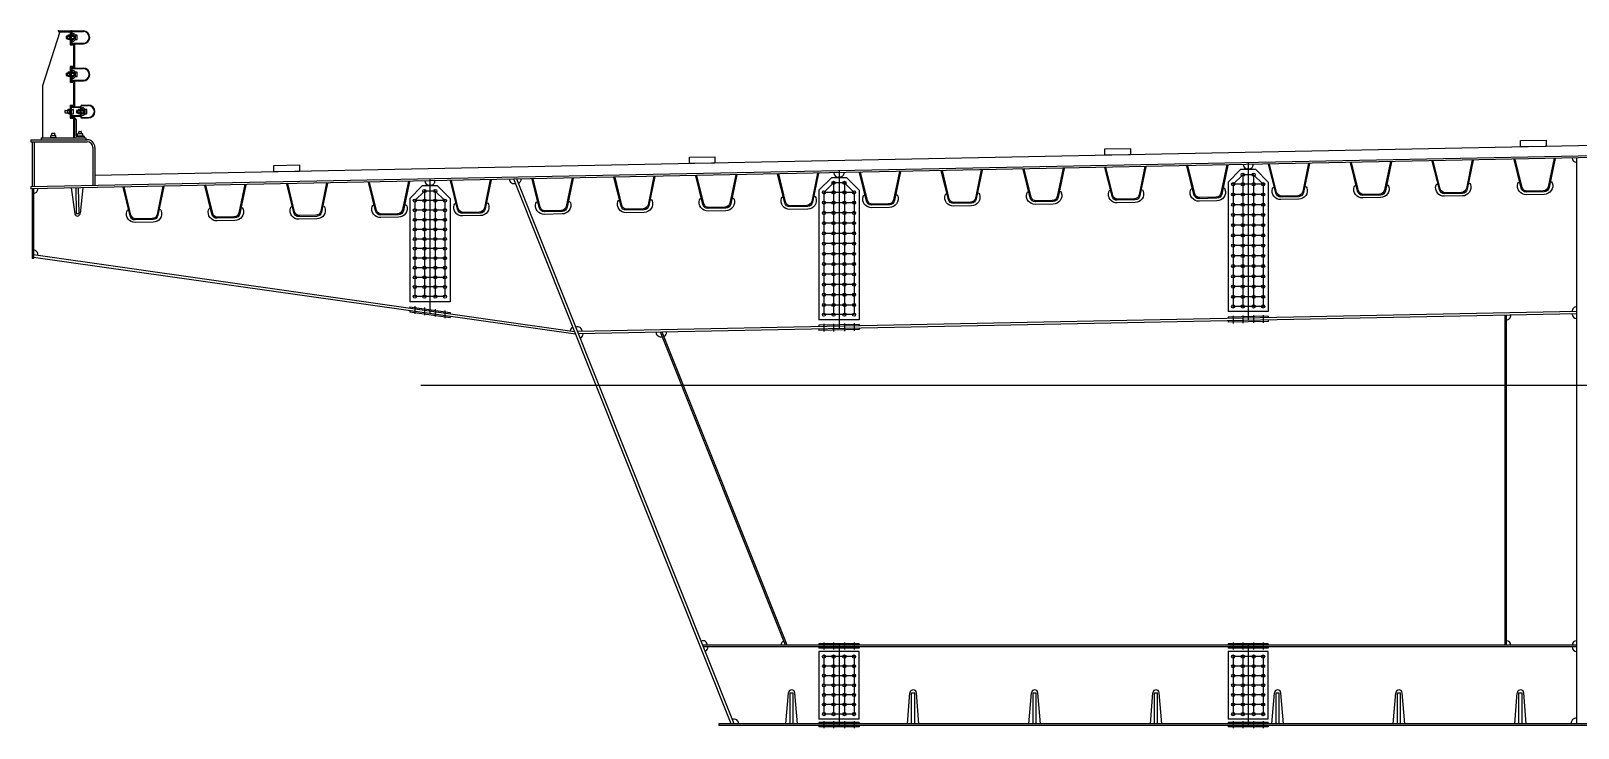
# Model space of a CAD drawing. Header units: metres. Extents: x 185094 to 267743, y 19941 to 53123.
# Drawn here: x 187171 to 199271, y 20305 to 25755 of the extents above; entities that cross this region are included whole.
import ezdxf

# ---------------------------------------------------------------- set-up
doc = ezdxf.new("R2010")
doc.units = ezdxf.units.M
doc.header["$LTSCALE"] = 500
for name, color, linetype in [('CS-LEAL', 1, 'Continuous'), ('CS-LIN3', 2, 'Continuous'), ('CS-STEL-MAJR', 3, 'Continuous'), ('DRAW', 2, 'Continuous'), ('STEEL', 4, 'Continuous')]:
    doc.layers.add(name, color=color, linetype=linetype)

# ---------------------------------------------------------------- blocks, each defined once
blk = doc.blocks.new('U-RIB')
at = {"layer": 'DRAW', "color": 3}
for p, q in [((-152, 0), (-160, -2)), ((-152, 0), (-102, -221)), ((102, -221), (152, 0)), ((152, 0), (160, -2)), ((-160, -2), (-109, -227)), ((109, -227), (160, -2)), ((-70, -260), (70, -260)), ((-70, -280), (70, -280)), ((-63, -252), (63, -252))]:
    blk.add_line(p, q, dxfattribs=at)
for centre, radius, start, end in [((-70, -212), 68, 162.5368, 270), ((-116, -198), 20, 100.4697, 161.2317), ((-69, -220), 40, 190.0739, 269.5546), ((-63, -212), 40, 192.8619, 269.5255), ((63, -212), 40, 270.4745, 347.1381), ((70, -212), 68, 270, 17.4632), ((69, -220), 40, 270.4454, 349.9261), ((116, -198), 20, 18.7683, 79.5303)]:
    blk.add_arc(centre, radius, start, end, dxfattribs=at)
blk = doc.blocks.new('RIB-200X20P')
at = {"layer": 'CS-STEL-MAJR'}
for p, q in [((-45, 0), (-20, -202)), ((-10, 0), (-10, -200)), ((10, 0), (10, -200)), ((45, 0), (20, -202)), ((-10, -200), (10, -200))]:
    blk.add_line(p, q, dxfattribs=at)
blk.add_arc((0, -200), 20, 187.0816, 352.9184, dxfattribs=at)
blk = doc.blocks.new('부_방호울타리0.85')
at = {"layer": 'CS-LIN3'}
for p, q in [((135, 850), (135, 842)), ((135, 850), (235, 850)), ((235, 850), (235, 750)), ((242, 850), (330, 850)), ((145, 842), (10, 422)), ((135, 842), (227, 842)), ((196, 807), (196, 793)), ((198, 809), (267, 809)), ((198, 791), (267, 791)), ((209, 786), (209, 814)), ((224, 817), (212, 817)), ((224, 783), (212, 783)), ((224, 822), (227, 822)), ((224, 783), (224, 817)), ((224, 778), (227, 778)), ((227, 842), (227, 742)), ((227, 742), (252, 742)), ((235, 843), (235, 818)), ((235, 782), (235, 757)), ((235, 750), (260, 750)), ((239, 843), (239, 818)), ((239, 830), (249, 830)), ((239, 818), (249, 818)), ((239, 782), (249, 782)), ((239, 782), (239, 757)), ((239, 770), (249, 770)), ((242, 846), (330, 846)), ((242, 815), (250, 815)), ((242, 811), (250, 811)), ((242, 789), (250, 789)), ((242, 785), (250, 785)), ((242, 754), (330, 754)), ((242, 750), (330, 750)), ((250, 815), (250, 811)), ((250, 789), (250, 785)), ((252, 742), (252, 573)), ((255, 812), (255, 788)), ((260, 750), (260, 565)), ((267, 812), (267, 788)), ((196, 517), (196, 503)), ((198, 519), (267, 519)), ((198, 501), (267, 501)), ((209, 496), (209, 524)), ((224, 527), (212, 527)), ((224, 493), (212, 493)), ((224, 532), (227, 532)), ((224, 493), (224, 527)), ((224, 488), (227, 488)), ((227, 573), (227, 447)), ((252, 573), (227, 573)), ((235, 565), (235, 455)), ((260, 565), (235, 565)), ((235, 553), (235, 528)), ((235, 492), (235, 467)), ((239, 553), (239, 528)), ((239, 540), (249, 540)), ((239, 528), (249, 528)), ((239, 492), (249, 492)), ((239, 492), (239, 467)), ((242, 560), (330, 560)), ((242, 556), (330, 556)), ((242, 525), (250, 525)), ((242, 521), (250, 521)), ((242, 499), (250, 499)), ((242, 495), (250, 495)), ((250, 525), (250, 521)), ((250, 499), (250, 495)), ((255, 522), (255, 498)), ((267, 522), (267, 498)), ((10, 422), (10, 14)), ((252, 447), (227, 447)), ((260, 455), (235, 455)), ((239, 480), (249, 480)), ((242, 464), (330, 464)), ((242, 460), (330, 460)), ((252, 447), (252, 270)), ((260, 455), (260, 262)), ((227, 270), (227, 169)), ((227, 270), (252, 270)), ((235, 262), (235, 177)), ((235, 262), (260, 262)), ((310, 177), (310, 263)), ((314, 238), (314, 263)), ((314, 250), (324, 250)), ((317, 270), (370, 270)), ((317, 266), (370, 266)), ((186, 227), (186, 213)), ((188, 229), (238, 229)), ((188, 211), (238, 211)), ((209, 206), (209, 234)), ((224, 237), (212, 237)), ((224, 203), (212, 203)), ((224, 242), (227, 242)), ((224, 203), (224, 237)), ((224, 198), (227, 198)), ((227, 169), (252, 169)), ((235, 177), (260, 177)), ((238, 237), (250, 237)), ((238, 203), (238, 237)), ((238, 208), (238, 232)), ((238, 203), (250, 203)), ((252, 169), (252, 14)), ((253, 206), (253, 234)), ((260, 177), (260, 14)), ((260, 164), (266, 164)), ((274, 156), (274, 28)), ((276, 227), (276, 213)), ((278, 229), (342, 229)), ((278, 211), (342, 211)), ((289, 206), (289, 234)), ((304, 237), (292, 237)), ((304, 203), (292, 203)), ((304, 242), (307, 242)), ((304, 203), (304, 237)), ((304, 198), (307, 198)), ((314, 238), (324, 238)), ((314, 177), (314, 202)), ((314, 202), (324, 202)), ((314, 190), (324, 190)), ((317, 235), (327, 235)), ((317, 231), (327, 231)), ((317, 209), (327, 209)), ((317, 205), (327, 205)), ((317, 174), (370, 174)), ((317, 170), (370, 170)), ((327, 231), (327, 235)), ((327, 205), (327, 209)), ((330, 208), (330, 232)), ((342, 208), (342, 232)), ((0, 14), (350, 14)), ((0, 14), (0, 0)), ((0, 0), (350, 0)), ((64, 14), (122, 14)), ((70, 17), (120, 17)), ((70, 14), (70, 17)), ((75, 17), (75, 30)), ((78, 33), (112, 33)), ((84, 33), (84, 48)), ((87, 51), (103, 51)), ((106, 33), (106, 48)), ((115, 17), (115, 30)), ((120, 14), (120, 17)), ((274, 28), (332, 28)), ((280, 31), (330, 31)), ((280, 28), (280, 31)), ((285, 31), (285, 44)), ((288, 47), (322, 47)), ((294, 47), (294, 62)), ((297, 65), (313, 65)), ((316, 47), (316, 62)), ((325, 31), (325, 44)), ((330, 28), (330, 31)), ((340, 14), (340, 20)), ((350, 14), (350, 0))]:
    blk.add_line(p, q, dxfattribs=at)
for points in [[(224, 822), (224, 778)], [(224, 532), (224, 488)], [(224, 242), (224, 198)], [(304, 242), (304, 198)]]:
    blk.add_lwpolyline(points, dxfattribs=at)
for points in [[(267, 783), (279, 783, 0.414214), (282, 786), (282, 814, 0.414214), (279, 817), (267, 817)], [(267, 493), (279, 493, 0.414214), (282, 496), (282, 524, 0.414214), (279, 527), (267, 527)], [(235, 189), (235, 251, -0.414214), (241, 257), (304, 257, -0.414214), (310, 251), (310, 189, -0.414214), (304, 182), (241, 182, -0.414214)], [(238, 189), (238, 251, -0.414214), (241, 254), (304, 254, -0.414214), (307, 251), (307, 189, -0.414214), (304, 186), (241, 186, -0.414214)], [(342, 203), (354, 203, 0.414214), (357, 206), (357, 234, 0.414214), (354, 237), (342, 237)]]:
    blk.add_lwpolyline(points, format="xyb", close=True, dxfattribs=at)
for centre, radius, start, end in [((242, 843), 7, 90, 180), ((330, 800), 50, 270, 90), ((198, 807), 2, 90, 180), ((198, 793), 2, 180, 270), ((212, 814), 3, 90, 180), ((212, 786), 3, 180, 270), ((242, 818), 7, 180, 270), ((242, 782), 7, 90, 180), ((242, 757), 7, 180, 270), ((242, 843), 3, 90, 180), ((242, 818), 3, 180, 270), ((242, 782), 3, 90, 180), ((242, 757), 3, 180, 270), ((249, 812), 18, 0, 90), ((249, 812), 6, 0, 90), ((249, 788), 6, 270, 0), ((249, 788), 18, 270, 0), ((330, 800), 46, 270, 90), ((198, 517), 2, 90, 180), ((198, 503), 2, 180, 270), ((212, 524), 3, 90, 180), ((212, 496), 3, 180, 270), ((242, 553), 7, 90, 180), ((242, 528), 7, 180, 270), ((242, 492), 7, 90, 180), ((242, 553), 3, 90, 180), ((242, 528), 3, 180, 270), ((242, 492), 3, 90, 180), ((249, 522), 18, 0, 90), ((249, 522), 6, 0, 90), ((249, 498), 6, 270, 0), ((249, 498), 18, 270, 0), ((330, 510), 50, 270, 90), ((330, 510), 46, 270, 90), ((242, 467), 7, 180, 270), ((242, 467), 3, 180, 270), ((317, 263), 7, 90, 180), ((317, 263), 3, 90, 180), ((324, 232), 18, 0, 90), ((370, 220), 50, 270, 90), ((370, 220), 46, 270, 90), ((188, 227), 2, 90, 180), ((188, 213), 2, 180, 270), ((212, 234), 3, 90, 180), ((212, 206), 3, 180, 270), ((250, 234), 3, 0, 90), ((250, 206), 3, 270, 0), ((266, 156), 8, 0, 90), ((278, 227), 2, 90, 180), ((278, 213), 2, 180, 270), ((292, 234), 3, 90, 180), ((292, 206), 3, 180, 270), ((317, 238), 7, 180, 270), ((317, 202), 7, 90, 180), ((317, 177), 7, 180, 270), ((317, 238), 3, 180, 270), ((317, 202), 3, 90, 180), ((317, 177), 3, 180, 270), ((324, 232), 6, 0, 90), ((324, 208), 6, 270, 0), ((324, 208), 18, 270, 0), ((78, 30), 3, 90, 180), ((87, 48), 3, 90, 180), ((103, 48), 3, 0, 90), ((112, 30), 3, 0, 90), ((288, 44), 3, 90, 180), ((297, 62), 3, 90, 180), ((313, 62), 3, 0, 90), ((322, 44), 3, 0, 90), ((332, 20), 8, 0, 90)]:
    blk.add_arc(centre, radius, start, end, dxfattribs=at)
for p in [(135, 850), (235, 850), (235, 850), (235, 560), (235, 560)]:
    blk.add_point(p, dxfattribs=at)
blk = doc.blocks.new('RIB-240X24P')
at = {"layer": 'CS-STEL-MAJR'}
for p, q in [((-45, 0), (-25, 242)), ((45, 0), (25, 242)), ((-12, 0), (-12, 240)), ((-12, 240), (12, 240)), ((12, 0), (12, 240))]:
    blk.add_line(p, q, dxfattribs=at)
blk.add_arc((0, 240), 25, 4.7433, 175.2567, dxfattribs=at)

msp = doc.modelspace()

# ---------------------------------------------------------------- linework, layer by layer
at = {"color": 3}
for p, q in [((187654.5357, 24844.8859), (187654.5357, 24544.5678)), ((187670.5357, 24844.8859), (187670.5357, 24544.8878))]:
    msp.add_line(p, q, dxfattribs=at)
for radius in [60, 44]:
    msp.add_arc((187610.5357, 24844.8878), radius, 0.00000006, 90.00000001, dxfattribs=at)
at = {"layer": 'CS-LEAL'}
msp.add_lwpolyline([(190220.6593, 22985.2878), (212120.4121, 22985.2878), (211745.4121, 23060.2878), (211745.4121, 22985.2878)], dxfattribs=at)
at = {"layer": 'CS-LIN3'}
msp.add_line((199670.5357, 24864.8878), (187670.5357, 24624.8878), dxfattribs=at)
at = {"layer": 'CS-LIN3', "ltscale": 0.05}
for p, q in [((196690.5357, 24725.2878), (196690.5357, 23491.2838)), ((190290.5357, 24597.2878), (190290.5357, 23547.3194)), ((193430.5357, 24607.2878), (193333.0357, 24509.7878)), ((193550.5357, 24607.2878), (193430.5357, 24607.2878)), ((193495.5357, 24612.3878), (193485.5357, 24612.1878)), ((193490.5357, 24661.2878), (193490.5357, 23427.2838)), ((193550.5357, 24607.2878), (193648.0357, 24509.7878)), ((196630.5357, 24671.2878), (196533.0357, 24573.7878)), ((196533.0357, 24573.7878), (196533.0357, 23561.2878)), ((196750.5357, 24671.2878), (196630.5357, 24671.2878)), ((196695.5357, 24676.3878), (196685.5357, 24676.1878)), ((196750.5357, 24671.2878), (196848.0357, 24573.7878)), ((196848.0357, 24573.7878), (196848.0357, 23561.2878)), ((190230.5357, 24543.2878), (190133.0357, 24445.7878)), ((190133.0357, 24445.7878), (190133.0357, 23638.2878)), ((190350.5357, 24543.2878), (190230.5357, 24543.2878)), ((190295.5357, 24548.3878), (190285.5357, 24548.1878)), ((190350.5357, 24543.2878), (190448.0357, 24445.7878)), ((190448.0357, 24445.7878), (190448.0357, 23638.2878)), ((193333.0357, 24509.7878), (193333.0357, 23497.2878)), ((193648.0357, 24509.7878), (193648.0357, 23497.2878)), ((190448.0357, 23638.2878), (190133.0357, 23638.2878)), ((190133.0357, 23598.7147), (190448.0357, 23554.0555)), ((190133.0357, 23598.7147), (190133.0357, 23588.7147)), ((190133.0357, 23569.6015), (190133.0357, 23559.6015)), ((190133.0357, 23559.6015), (190448.0357, 23515.0373)), ((190448.0357, 23554.0555), (190448.0357, 23544.0555)), ((190448.0357, 23525.0373), (190448.0357, 23515.0373)), ((193648.0357, 23497.2878), (193333.0357, 23497.2878)), ((196848.0357, 23561.2878), (196533.0357, 23561.2878)), ((196848.0357, 23524.4378), (196533.0357, 23518.1378)), ((196533.0357, 23518.1378), (196533.0357, 23508.1378)), ((196533.0357, 23488.1338), (196533.0357, 23478.1338)), ((196848.0357, 23484.4338), (196533.0357, 23478.1338)), ((196848.0357, 23524.4378), (196848.0357, 23514.4378)), ((196848.0357, 23494.4338), (196848.0357, 23484.4338)), ((193648.0357, 23460.4378), (193333.0357, 23454.1378)), ((193333.0357, 23454.1378), (193333.0357, 23444.1378)), ((193333.0357, 23424.1338), (193333.0357, 23414.1338)), ((193648.0357, 23420.4338), (193333.0357, 23414.1338)), ((193648.0357, 23460.4378), (193648.0357, 23450.4378)), ((193648.0357, 23430.4338), (193648.0357, 23420.4338)), ((193648.0357, 20962.8878), (193333.0357, 20962.8878)), ((193333.0357, 20962.8878), (193333.0357, 20952.8878)), ((193333.0357, 20938.8878), (193333.0357, 20928.8878)), ((193490.5357, 20952.8878), (193490.5357, 20324.8878)), ((193648.0357, 20962.8878), (193648.0357, 20952.8878)), ((193648.0357, 20938.8878), (193648.0357, 20928.8878)), ((196848.0357, 20962.8878), (196533.0357, 20962.8878)), ((196533.0357, 20962.8878), (196533.0357, 20952.8878)), ((196533.0357, 20938.8878), (196533.0357, 20928.8878)), ((196690.5357, 20952.8878), (196690.5357, 20324.8878)), ((196848.0357, 20962.8878), (196848.0357, 20952.8878)), ((196848.0357, 20938.8878), (196848.0357, 20928.8878)), ((193648.0357, 20928.8878), (193333.0357, 20928.8878)), ((193648.0357, 20903.8878), (193333.0357, 20903.8878)), ((193333.0357, 20903.8878), (193333.0357, 20373.8878)), ((193648.0357, 20373.8878), (193648.0357, 20903.8878)), ((196848.0357, 20928.8878), (196533.0357, 20928.8878)), ((196848.0357, 20903.8878), (196533.0357, 20903.8878)), ((196533.0357, 20903.8878), (196533.0357, 20373.8878)), ((196848.0357, 20373.8878), (196848.0357, 20903.8878)), ((193648.0357, 20373.8878), (193333.0357, 20373.8878)), ((193648.0357, 20348.8878), (193333.0357, 20348.8878)), ((193333.0357, 20348.8878), (193333.0357, 20338.8878)), ((193648.0357, 20348.8878), (193648.0357, 20338.8878)), ((196848.0357, 20373.8878), (196533.0357, 20373.8878)), ((196848.0357, 20348.8878), (196533.0357, 20348.8878)), ((196533.0357, 20348.8878), (196533.0357, 20338.8878)), ((196848.0357, 20348.8878), (196848.0357, 20338.8878)), ((193333.0357, 20324.8878), (193333.0357, 20314.8878)), ((193648.0357, 20314.8878), (193333.0357, 20314.8878)), ((193648.0357, 20324.8878), (193648.0357, 20314.8878)), ((196533.0357, 20324.8878), (196533.0357, 20314.8878)), ((196848.0357, 20314.8878), (196533.0357, 20314.8878)), ((196848.0357, 20324.8878), (196848.0357, 20314.8878))]:
    msp.add_line(p, q, dxfattribs=at)
at = {"layer": 'CS-LIN3', "color": 8}
for p, q in [((193448.0357, 24567.2878), (193373.0357, 24492.2878)), ((193448.0357, 24567.2878), (193448.0357, 23537.2878)), ((193533.0357, 24567.2878), (193448.0357, 24567.2878)), ((193533.0357, 24567.2878), (193533.0357, 23537.2878)), ((193533.0357, 24567.2878), (193608.0357, 24492.2878)), ((196648.0357, 24631.2878), (196573.0357, 24556.2878)), ((196648.0357, 24631.2878), (196648.0357, 23601.2878)), ((196733.0357, 24631.2878), (196648.0357, 24631.2878)), ((196733.0357, 24631.2878), (196733.0357, 23601.2878)), ((196733.0357, 24631.2878), (196808.0357, 24556.2878)), ((190248.0357, 24503.2878), (190173.0357, 24428.2878)), ((190248.0357, 24503.2878), (190248.0357, 23678.2878)), ((190333.0357, 24503.2878), (190248.0357, 24503.2878)), ((190333.0357, 24503.2878), (190333.0357, 23678.2878)), ((190333.0357, 24503.2878), (190408.0357, 24428.2878)), ((193608.0357, 24492.2878), (193373.0357, 24492.2878)), ((193373.0357, 24492.2878), (193373.0357, 23537.2878)), ((193608.0357, 24492.2878), (193608.0357, 23537.2878)), ((196808.0357, 24556.2878), (196573.0357, 24556.2878)), ((196573.0357, 24556.2878), (196573.0357, 23601.2878)), ((196808.0357, 24476.2878), (196573.0357, 24476.2878)), ((196808.0357, 24556.2878), (196808.0357, 23601.2878)), ((190173.0357, 24428.2878), (190173.0357, 23678.2878)), ((190408.0357, 24428.2878), (190173.0357, 24428.2878)), ((190408.0357, 24353.2878), (190173.0357, 24353.2878)), ((190408.0357, 24428.2878), (190408.0357, 23678.2878)), ((193608.0357, 24412.2878), (193373.0357, 24412.2878)), ((193608.0357, 24332.2878), (193373.0357, 24332.2878)), ((196808.0357, 24396.2878), (196573.0357, 24396.2878)), ((190408.0357, 24278.2878), (190173.0357, 24278.2878)), ((190408.0357, 24203.2878), (190173.0357, 24203.2878)), ((193608.0357, 24252.2878), (193373.0357, 24252.2878)), ((196808.0357, 24316.2878), (196573.0357, 24316.2878)), ((196808.0357, 24236.2878), (196573.0357, 24236.2878)), ((190408.0357, 24128.2878), (190173.0357, 24128.2878)), ((193608.0357, 24172.2878), (193373.0357, 24172.2878)), ((193608.0357, 24092.2878), (193373.0357, 24092.2878)), ((196808.0357, 24156.2878), (196573.0357, 24156.2878)), ((190133.0357, 24040.1378), (190133.0357, 24030.1378)), ((190133.0357, 24012.1378), (190133.0357, 24002.1378)), ((190408.0357, 24053.2878), (190173.0357, 24053.2878)), ((190408.0357, 23978.2878), (190173.0357, 23978.2878)), ((190448.0357, 24046.4378), (190448.0357, 24036.4378)), ((190448.0357, 24018.4378), (190448.0357, 24008.4378)), ((193608.0357, 24012.2878), (193373.0357, 24012.2878)), ((196808.0357, 24076.2878), (196573.0357, 24076.2878)), ((196808.0357, 23996.2878), (196573.0357, 23996.2878)), ((190408.0357, 23903.2878), (190173.0357, 23903.2878)), ((193608.0357, 23932.2878), (193373.0357, 23932.2878)), ((193608.0357, 23852.2878), (193373.0357, 23852.2878)), ((196808.0357, 23916.2878), (196573.0357, 23916.2878)), ((190408.0357, 23828.2878), (190173.0357, 23828.2878)), ((190408.0357, 23753.2878), (190173.0357, 23753.2878)), ((193608.0357, 23772.2878), (193373.0357, 23772.2878)), ((196808.0357, 23836.2878), (196573.0357, 23836.2878)), ((196808.0357, 23756.2878), (196573.0357, 23756.2878)), ((190408.0357, 23678.2878), (190173.0357, 23678.2878)), ((190173.0357, 23603.0437), (190173.0357, 23543.9426)), ((193608.0357, 23692.2878), (193373.0357, 23692.2878)), ((193608.0357, 23612.2878), (193373.0357, 23612.2878)), ((196808.0357, 23676.2878), (196573.0357, 23676.2878)), ((196808.0357, 23601.2878), (196573.0357, 23601.2878)), ((190248.0357, 23592.4105), (190248.0357, 23533.332)), ((190333.0357, 23580.3597), (190333.0357, 23521.3068)), ((190408.0357, 23569.7265), (190408.0357, 23510.6962)), ((193608.0357, 23537.2878), (193373.0357, 23537.2878)), ((196573.0357, 23528.6513), (196573.0357, 23468.8946)), ((196648.0357, 23530.1513), (196648.0357, 23470.3946)), ((196733.0357, 23531.8513), (196733.0357, 23472.0946)), ((196808.0357, 23533.3513), (196808.0357, 23473.5946)), ((193373.0357, 23464.6513), (193373.0357, 23404.8946)), ((193448.0357, 23466.1513), (193448.0357, 23406.3946)), ((193533.0357, 23467.8513), (193533.0357, 23408.0946)), ((193608.0357, 23469.3513), (193608.0357, 23409.5946)), ((193373.0357, 20972.8878), (193373.0357, 20918.8878)), ((193448.0357, 20972.8878), (193448.0357, 20918.8878)), ((193533.0357, 20972.8878), (193533.0357, 20918.8878)), ((193608.0357, 20972.8878), (193608.0357, 20918.8878)), ((196573.0357, 20972.8878), (196573.0357, 20918.8878)), ((196648.0357, 20972.8878), (196648.0357, 20918.8878)), ((196733.0357, 20972.8878), (196733.0357, 20918.8878)), ((196808.0357, 20972.8878), (196808.0357, 20918.8878)), ((193373.0357, 20863.8878), (193373.0357, 20413.8878)), ((193448.0357, 20863.8878), (193448.0357, 20413.8878)), ((193533.0357, 20863.8878), (193533.0357, 20413.8878)), ((193608.0357, 20863.8878), (193608.0357, 20413.8878)), ((196573.0357, 20863.8878), (196573.0357, 20413.8878)), ((196648.0357, 20863.8878), (196648.0357, 20413.8878)), ((196733.0357, 20863.8878), (196733.0357, 20413.8878)), ((196808.0357, 20863.8878), (196808.0357, 20413.8878)), ((193373.0357, 20358.8878), (193373.0357, 20304.8878)), ((193448.0357, 20358.8878), (193448.0357, 20304.8878)), ((193533.0357, 20358.8878), (193533.0357, 20304.8878)), ((193608.0357, 20358.8878), (193608.0357, 20304.8878)), ((196573.0357, 20358.8878), (196573.0357, 20304.8878)), ((196648.0357, 20358.8878), (196648.0357, 20304.8878)), ((196733.0357, 20358.8878), (196733.0357, 20304.8878)), ((196808.0357, 20358.8878), (196808.0357, 20304.8878))]:
    msp.add_line(p, q, dxfattribs=at)
at = {"layer": 'CS-LIN3', "color": 8, "ltscale": 0.05}
for p, q in [((193608.0357, 20863.8878), (193373.0357, 20863.8878)), ((196808.0357, 20863.8878), (196573.0357, 20863.8878)), ((193608.0357, 20788.8878), (193373.0357, 20788.8878)), ((193608.0357, 20713.8878), (193373.0357, 20713.8878)), ((196808.0357, 20788.8878), (196573.0357, 20788.8878)), ((196808.0357, 20713.8878), (196573.0357, 20713.8878)), ((193608.0357, 20638.8878), (193373.0357, 20638.8878)), ((196808.0357, 20638.8878), (196573.0357, 20638.8878)), ((193608.0357, 20563.8878), (193373.0357, 20563.8878)), ((193608.0357, 20488.8878), (193373.0357, 20488.8878)), ((196808.0357, 20563.8878), (196573.0357, 20563.8878)), ((196808.0357, 20488.8878), (196573.0357, 20488.8878)), ((193608.0357, 20413.8878), (193373.0357, 20413.8878)), ((196808.0357, 20413.8878), (196573.0357, 20413.8878))]:
    msp.add_line(p, q, dxfattribs=at)
at = {"layer": 'CS-LIN3'}
for points in [[(195570.5357, 24832.8878), (195770.5357, 24836.8878), (195770.5357, 24786.8878), (195570.5357, 24782.8878)], [(198820.5357, 24897.8878), (199020.5357, 24901.8878), (199020.5357, 24851.8878), (198820.5357, 24847.8878)], [(189070.5357, 24702.8878), (189270.5357, 24706.8878), (189270.5357, 24656.8878), (189070.5357, 24652.8878)], [(192320.5357, 24767.8878), (192520.5357, 24771.8878), (192520.5357, 24721.8878), (192320.5357, 24717.8878)]]:
    msp.add_lwpolyline(points, close=True, dxfattribs=at)
at = {"layer": 'CS-LIN3', "color": 8}
for centre in [(193448.0357, 24567.2878), (193533.0357, 24567.2878), (196573.0357, 24556.2878), (196648.0357, 24631.2878), (196648.0357, 24556.2878), (196733.0357, 24631.2878), (196733.0357, 24556.2878), (196808.0357, 24556.2878), (190248.0357, 24503.2878), (190333.0357, 24503.2878), (193373.0357, 24492.2878), (193448.0357, 24492.2878), (193533.0357, 24492.2878), (193608.0357, 24492.2878), (196573.0357, 24476.2878), (196648.0357, 24476.2878), (196733.0357, 24476.2878), (196808.0357, 24476.2878), (190173.0357, 24428.2878), (190173.0357, 24353.2878), (190248.0357, 24428.2878), (190248.0357, 24353.2878), (190333.0357, 24428.2878), (190333.0357, 24353.2878), (190408.0357, 24428.2878), (190408.0357, 24353.2878), (193373.0357, 24412.2878), (193373.0357, 24332.2878), (193448.0357, 24412.2878), (193448.0357, 24332.2878), (193533.0357, 24412.2878), (193533.0357, 24332.2878), (193608.0357, 24412.2878), (193608.0357, 24332.2878), (196573.0357, 24396.2878), (196573.0357, 24316.2878), (196648.0357, 24396.2878), (196648.0357, 24316.2878), (196733.0357, 24396.2878), (196733.0357, 24316.2878), (196808.0357, 24396.2878), (196808.0357, 24316.2878), (190173.0357, 24278.2878), (190173.0357, 24203.2878), (190248.0357, 24278.2878), (190248.0357, 24203.2878), (190333.0357, 24278.2878), (190333.0357, 24203.2878), (190408.0357, 24278.2878), (190408.0357, 24203.2878), (193373.0357, 24252.2878), (193448.0357, 24252.2878), (193533.0357, 24252.2878), (193608.0357, 24252.2878), (196573.0357, 24236.2878), (196648.0357, 24236.2878), (196733.0357, 24236.2878), (196808.0357, 24236.2878), (190173.0357, 24128.2878), (190248.0357, 24128.2878), (190333.0357, 24128.2878), (190408.0357, 24128.2878), (193373.0357, 24172.2878), (193373.0357, 24092.2878), (193448.0357, 24172.2878), (193448.0357, 24092.2878), (193533.0357, 24172.2878), (193533.0357, 24092.2878), (193608.0357, 24172.2878), (193608.0357, 24092.2878), (196573.0357, 24156.2878), (196573.0357, 24076.2878), (196648.0357, 24156.2878), (196648.0357, 24076.2878), (196733.0357, 24156.2878), (196733.0357, 24076.2878), (196808.0357, 24156.2878), (196808.0357, 24076.2878), (190173.0357, 24053.2878), (190173.0357, 23978.2878), (190248.0357, 24053.2878), (190248.0357, 23978.2878), (190333.0357, 24053.2878), (190333.0357, 23978.2878), (190408.0357, 24053.2878), (190408.0357, 23978.2878), (193373.0357, 24012.2878), (193448.0357, 24012.2878), (193533.0357, 24012.2878), (193608.0357, 24012.2878), (196573.0357, 23996.2878), (196648.0357, 23996.2878), (196733.0357, 23996.2878), (196808.0357, 23996.2878), (190173.0357, 23903.2878), (190173.0357, 23828.2878), (190248.0357, 23903.2878), (190248.0357, 23828.2878), (190333.0357, 23903.2878), (190333.0357, 23828.2878), (190408.0357, 23903.2878), (190408.0357, 23828.2878), (193373.0357, 23932.2878), (193373.0357, 23852.2878), (193448.0357, 23932.2878), (193448.0357, 23852.2878), (193533.0357, 23932.2878), (193533.0357, 23852.2878), (193608.0357, 23932.2878), (193608.0357, 23852.2878), (196573.0357, 23916.2878), (196573.0357, 23836.2878), (196648.0357, 23916.2878), (196648.0357, 23836.2878), (196733.0357, 23916.2878), (196733.0357, 23836.2878), (196808.0357, 23916.2878), (196808.0357, 23836.2878), (190173.0357, 23753.2878), (190248.0357, 23753.2878), (190333.0357, 23753.2878), (190408.0357, 23753.2878), (193373.0357, 23772.2878), (193448.0357, 23772.2878), (193533.0357, 23772.2878), (193608.0357, 23772.2878), (196573.0357, 23756.2878), (196648.0357, 23756.2878), (196733.0357, 23756.2878), (196808.0357, 23756.2878), (190173.0357, 23678.2878), (190248.0357, 23678.2878), (190333.0357, 23678.2878), (190408.0357, 23678.2878), (193373.0357, 23692.2878), (193373.0357, 23612.2878), (193448.0357, 23692.2878), (193448.0357, 23612.2878), (193533.0357, 23692.2878), (193533.0357, 23612.2878), (193608.0357, 23692.2878), (193608.0357, 23612.2878), (196573.0357, 23676.2878), (196573.0357, 23601.2878), (196648.0357, 23676.2878), (196648.0357, 23601.2878), (196733.0357, 23676.2878), (196733.0357, 23601.2878), (196808.0357, 23676.2878), (196808.0357, 23601.2878), (193373.0357, 23537.2878), (193448.0357, 23537.2878), (193533.0357, 23537.2878), (193608.0357, 23537.2878)]:
    msp.add_circle(centre, 12.5, dxfattribs=at)
at = {"layer": 'CS-LIN3', "color": 8, "ltscale": 0.05}
for centre in [(193373.0357, 20863.8878), (193448.0357, 20863.8878), (193533.0357, 20863.8878), (193608.0357, 20863.8878), (196573.0357, 20863.8878), (196648.0357, 20863.8878), (196733.0357, 20863.8878), (196808.0357, 20863.8878), (193373.0357, 20788.8878), (193373.0357, 20713.8878), (193448.0357, 20788.8878), (193448.0357, 20713.8878), (193533.0357, 20788.8878), (193533.0357, 20713.8878), (193608.0357, 20788.8878), (193608.0357, 20713.8878), (196573.0357, 20788.8878), (196573.0357, 20713.8878), (196648.0357, 20788.8878), (196648.0357, 20713.8878), (196733.0357, 20788.8878), (196733.0357, 20713.8878), (196808.0357, 20788.8878), (196808.0357, 20713.8878), (193373.0357, 20638.8878), (193373.0357, 20563.8878), (193448.0357, 20638.8878), (193448.0357, 20563.8878), (193533.0357, 20638.8878), (193533.0357, 20563.8878), (193608.0357, 20638.8878), (193608.0357, 20563.8878), (196573.0357, 20638.8878), (196573.0357, 20563.8878), (196648.0357, 20638.8878), (196648.0357, 20563.8878), (196733.0357, 20638.8878), (196733.0357, 20563.8878), (196808.0357, 20638.8878), (196808.0357, 20563.8878), (193373.0357, 20488.8878), (193448.0357, 20488.8878), (193533.0357, 20488.8878), (193608.0357, 20488.8878), (196573.0357, 20488.8878), (196648.0357, 20488.8878), (196733.0357, 20488.8878), (196808.0357, 20488.8878), (193373.0357, 20413.8878), (193448.0357, 20413.8878), (193533.0357, 20413.8878), (193608.0357, 20413.8878), (196573.0357, 20413.8878), (196648.0357, 20413.8878), (196733.0357, 20413.8878), (196808.0357, 20413.8878)]:
    msp.add_circle(centre, 12.5, dxfattribs=at)
at = {"layer": 'CS-LIN3', "ltscale": 0.05}
for centre, start, end in [((196685.5357, 24711.1878), 181.14576284, 270), ((196695.5357, 24711.3878), 270, 1.14576284), ((190285.5357, 24583.1878), 181.14576284, 270), ((190295.5357, 24583.3878), 270, 1.14576284), ((193485.5357, 24647.1878), 181.14576284, 270), ((193495.5357, 24647.3878), 270, 1.14576284)]:
    msp.add_arc(centre, 35, start, end, dxfattribs=at)
at = {"layer": 'CS-STEL-MAJR'}
for p, q in [((187170.5357, 24904.8878), (187170.5357, 24888.8878)), ((187170.5357, 24904.8878), (187610.5357, 24904.8878)), ((187170.5357, 24888.8878), (187610.5357, 24888.8878)), ((201170.5357, 24814.8878), (187170.5357, 24534.8878)), ((187180.5357, 24888.8878), (187180.5357, 24535.0878)), ((187196.5357, 24888.8878), (187196.5357, 24535.4078)), ((201170.5357, 24800.8878), (187170.5357, 24520.8878)), ((199259.5357, 24762.6678), (199259.5357, 20338.8878)), ((192646.8471, 20338.8878), (190947.0348, 24596.4178)), ((192670.5357, 20338.8878), (190970.5357, 24596.8878)), ((187170.5357, 24534.8878), (187170.5357, 24520.8878)), ((187180.5357, 24521.0878), (187180.5357, 23975.8878)), ((187190.5357, 24521.2878), (187190.5357, 23975.8878)), ((187190.5357, 23975.8878), (187180.5357, 23975.8878)), ((187190.5357, 24005.8878), (191422.3376, 23405.9238)), ((187190.5357, 23985.8878), (191430.2609, 23386.0783)), ((199259.5357, 23562.6678), (191445.8386, 23406.3938)), ((199259.5357, 23542.6638), (191453.7619, 23386.5483)), ((198697.5357, 23531.4238), (198697.5357, 20952.8878)), ((198709.5357, 23531.6638), (198709.5357, 20952.8878)), ((193071.4496, 20952.8878), (192094.6965, 23399.367)), ((193084.3706, 20952.8878), (192107.5152, 23399.6234)), ((199259.5357, 20952.8878), (192425.3971, 20952.8878)), ((199259.5357, 20938.8878), (192430.9866, 20938.8878)), ((192550.5357, 20338.8878), (192550.5357, 20324.8878)), ((209790.5357, 20338.8878), (192550.5357, 20338.8878)), ((209790.5357, 20324.8878), (192550.5357, 20324.8878))]:
    msp.add_line(p, q, dxfattribs=at)
for centre, radius, start, end in [((199259.5357, 24762.6678), 35, 181.14576284, 270), ((190947.0348, 24596.4178), 35, 181.14576284, 291.76427979), ((190970.5357, 24596.8878), 35, 291.76427979, 1.14576284), ((187190.5357, 24521.2878), 35, 270, 1.14576284), ((187190.5357, 24005.8878), 35, 351.76991589, 90), ((199259.5357, 23562.6678), 35, 90, 181.14576284), ((198709.5357, 23531.6638), 35, 270, 1.14576284), ((199259.5357, 23542.6638), 35, 181.14576284, 270), ((191422.3376, 23405.9238), 35, 111.76427979, 171.93066583), ((191445.8386, 23406.3938), 35, 1.14576284, 111.76427979), ((191453.7619, 23386.5483), 35, 291.76427979, 1.14576284), ((192094.6965, 23399.367), 35, 181.14576284, 291.76427979), ((192107.5152, 23399.6234), 35, 291.76427979, 1.14576284), ((192425.3971, 20952.8878), 35, 0, 111.76427979), ((192430.9866, 20938.8878), 35, 291.76427979, 0), ((193071.4496, 20952.8878), 35, 111.76427979, 180), ((198709.5357, 20952.8878), 35, 0, 90), ((199259.5357, 20952.8878), 35, 90, 180), ((199259.5357, 20938.8878), 35, 180, 270), ((192670.5357, 20338.8878), 35, 0, 111.76427979), ((199259.5357, 20338.8878), 45, 90, 180)]:
    msp.add_arc(centre, radius, start, end, dxfattribs=at)

# ---------------------------------------------------------------- block references
for name, p in [('부_방호울타리0.85', (187250.5357, 24904.8878)), ('RIB-240X24P', (193120.5357, 20338.8878)), ('RIB-240X24P', (194070.5357, 20338.8878)), ('RIB-240X24P', (195020.5357, 20338.8878)), ('RIB-240X24P', (195970.5357, 20338.8878)), ('RIB-240X24P', (196920.5357, 20338.8878)), ('RIB-240X24P', (197870.5357, 20338.8878)), ('RIB-240X24P', (198820.5357, 20338.8878))]:
    msp.add_blockref(name, p)
at = {"layer": 'CS-STEL-MAJR', "rotation": 1.145762052822363}
msp.add_blockref('RIB-200X20P', (187530.5517, 24528.0881), dxfattribs=at)
at = {"layer": 'STEEL', "xscale": -1, "rotation": 1.145762902195324}
for p in [(195730.5357, 24692.0878), (196370.5357, 24704.8878), (197010.5357, 24717.6878), (197650.5357, 24730.4878), (198290.5357, 24743.2878), (198930.5357, 24756.0878), (189330.5357, 24564.0878), (189970.5357, 24576.8878), (190610.5357, 24589.6878), (191250.5357, 24602.4878), (191890.5357, 24615.2878), (192530.5357, 24628.0878), (193170.5357, 24640.8878), (193810.5357, 24653.6878), (194450.5357, 24666.4878), (195090.5357, 24679.2878), (188050.5357, 24538.4878), (188690.5357, 24551.2878)]:
    msp.add_blockref('U-RIB', p, dxfattribs=at)

doc.saveas('drawing.dxf')
